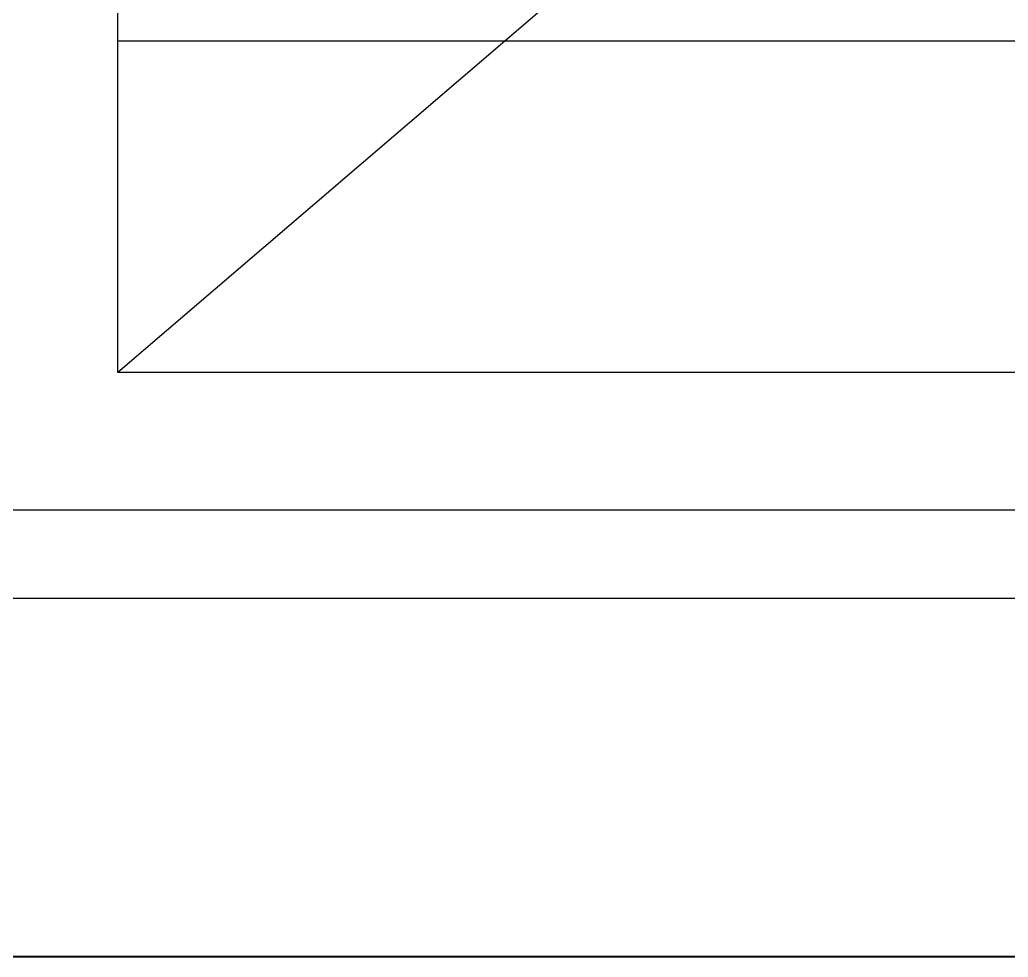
# Model space of a CAD drawing. Header units: metres. Extents: x 0 to 63075, y 0 to 44550.
# Drawn here: x 13636.4 to 13908.1, y 27152.6 to 27410.3 of the extents above; entities that cross this region are included whole.
import ezdxf

# ---------------------------------------------------------------- set-up
doc = ezdxf.new("R2010")
doc.units = ezdxf.units.M
doc.header["$LTSCALE"] = 75
doc.linetypes.add('CENTER2', pattern=[28.575, 19.05, -3.175, 3.175, -3.175])
doc.linetypes.add('CENTERX2', pattern=[101.6, 63.5, -12.7, 12.7, -12.7])
for name, color, linetype in [('SC1', 7, 'CENTER2'), ('SDM', 7, 'Continuous'), ('SL1', 8, 'Continuous')]:
    doc.layers.add(name, color=color, linetype=linetype)

# ---------------------------------------------------------------- blocks, each defined once
blk = doc.blocks.new('A$Cf5d57027')
at = {"layer": 'SL1'}
for p, q in [((5870.85, 5210.5), (5403.85, 4810.5)), ((5403.85, 4810.5), (5403.85, 5210.5)), ((5956.95, 4901.54), (5403.85, 4901.54)), ((5870.85, 4810.5), (5403.85, 4810.5)), ((5837.35, 4772.65), (5020.68, 4772.65)), ((5837.35, 4772.65), (5020.68, 4772.65)), ((5837.35, 4748.35), (5020.68, 4748.35)), ((5837.35, 4748.35), (5020.68, 4748.35)), ((7677.35, 4650), (0, 4650))]:
    blk.add_line(p, q, dxfattribs=at)

msp = doc.modelspace()

# ---------------------------------------------------------------- linework, layer by layer
at = {"layer": 'SC1', "color": 7, "linetype": 'CENTERX2', "lineweight": 9}
msp.add_line((21778.97, 27152.59), (6016.77, 27152.59), dxfattribs=at)

# ---------------------------------------------------------------- block references
at = {"layer": 'SDM'}
msp.add_blockref('A$Cf5d57027', (8259.51, 22502.83), dxfattribs=at)

doc.saveas('drawing.dxf')
